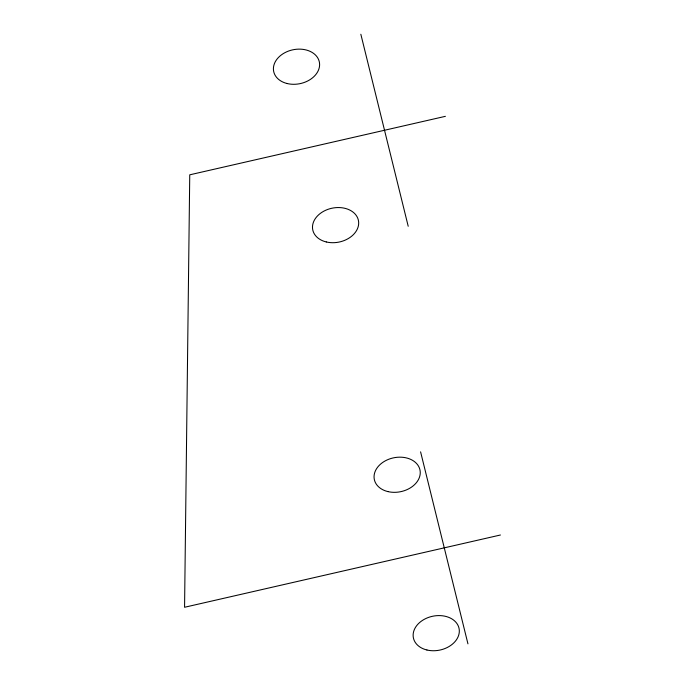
<?xml version="1.0" encoding="UTF-8"?>
<svg xmlns="http://www.w3.org/2000/svg" width="685" height="685" viewBox="0 0 685 685"><rect width="100%" height="100%" fill="white"/><g stroke="black" fill="none" stroke-linecap="round" stroke-linejoin="round"><path stroke-width="1.03" d="M445.396 116.33L189.745 174.821L184.565 607.27L500.435 535.002M360.841 34.25L408.209 226.264M420.59 451.843L467.949 643.857M287.203 83.544A23.316 17.296 -11.7 0 0 319.475 62.729A23.316 17.296 -11.7 0 0 282.854 53.875A23.316 17.296 -11.7 0 0 287.203 83.544M326.283 241.959A23.316 17.296 -11.7 0 0 358.546 221.144A23.316 17.296 -11.7 0 0 321.933 212.29A23.316 17.296 -11.7 0 0 326.283 241.959M387.856 491.582A23.316 17.296 -11.7 0 0 420.119 470.766A23.316 17.296 -11.7 0 0 383.497 461.913A23.316 17.296 -11.7 0 0 387.856 491.582M426.926 649.996A23.316 17.296 -11.7 0 0 459.19 629.181A23.316 17.296 -11.7 0 0 422.576 620.327A23.316 17.296 -11.7 0 0 426.926 649.996"/></g></svg>
